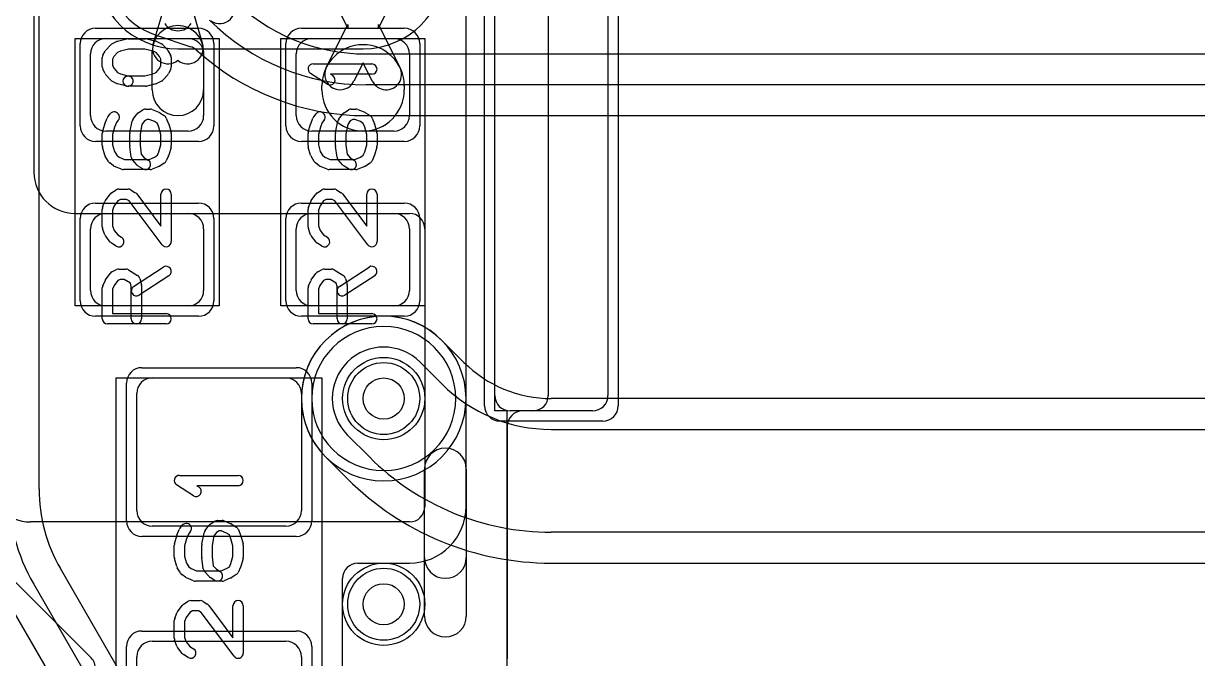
# Model space of a CAD drawing. Extents: x 0 to 20.5, y -0.5 to 20.
# Drawn here: x 7.75 to 13.46, y 7.24 to 10.32 of the extents above; entities that cross this region are included whole.
import ezdxf

# ---------------------------------------------------------------- set-up
doc = ezdxf.new("R2010")
doc.units = 0
for name, color, linetype in [('Hole', 1, 'CONTINUOUS'), ('L1', 3, 'CONTINUOUS'), ('L2', 3, 'CONTINUOUS'), ('L3', 3, 'CONTINUOUS'), ('L4', 3, 'CONTINUOUS'), ('MetalMask-A', 176, 'CONTINUOUS'), ('PartsArea-A', 111, 'CONTINUOUS'), ('PartsSilk-A', 221, 'CONTINUOUS'), ('Resist-A', 2, 'CONTINUOUS'), ('Resist-B', 2, 'CONTINUOUS'), ('Silk-A', 140, 'CONTINUOUS')]:
    doc.layers.add(name, color=color, linetype=linetype)

msp = doc.modelspace()

# ---------------------------------------------------------------- linework, layer by layer
at = {"layer": 'Hole'}
for centre in [(9.5, 8.5), (9.5, 7.5)]:
    msp.add_circle(centre, 0.1, dxfattribs=at)
at = {"layer": 'L1'}
for p, q in [((9.90004, 7.97497), (9.90004, 13.55004)), ((7.8, 11.26712), (7.8, 9.6)), ((10.04, 8.515), (10.04, 11.275)), ((10.3, 11.27499), (10.3, 8.51501)), ((10.59, 11.275), (10.59, 8.515)), ((9.325, 10.30234), (9.22104, 10.51071)), ((9.57896, 10.51071), (9.475, 10.30234)), ((8.38022, 10.22322), (8.42813, 10.38393)), ((8.57187, 10.38393), (8.61978, 10.22322)), ((9.22104, 10.10929), (9.325, 10.31767)), ((9.325, 10.31767), (9.325, 10.30234)), ((9.475, 10.31767), (9.57896, 10.10929)), ((9.475, 10.30234), (9.475, 10.31767)), ((8.15, 10.25), (8.55, 10.25)), ((9.15, 10.25), (9.55, 10.25)), ((8.075, 9.875), (8.075, 10.175)), ((8.375, 10), (8.375, 10.1875)), ((8.625, 10.1875), (8.625, 10)), ((8.625, 10.175), (8.625, 9.875)), ((9.075, 9.875), (9.075, 10.175)), ((9.625, 10.175), (9.625, 9.875)), ((9.4, 10.13201), (9.35526, 10.04233)), ((9.44474, 10.04233), (9.4, 10.13201)), ((9.2, 10), (9.2, 10.02)), ((9.6, 10.02), (9.6, 10)), ((8.55, 9.8), (8.15, 9.8)), ((9.55, 9.8), (9.15, 9.8)), ((8, 9.4), (9.62503, 9.4)), ((8.15, 9.4), (8.55, 9.4)), ((9.15, 9.4), (9.55, 9.4)), ((8.075, 9.025), (8.075, 9.325)), ((8.625, 9.325), (8.625, 9.025)), ((9.075, 9.025), (9.075, 9.325)), ((9.625, 9.325), (9.625, 9.025)), ((9.7, 9.32503), (9.7, 7.97497)), ((8.55, 8.95), (8.15, 8.95)), ((9.55, 8.95), (9.15, 8.95)), ((6.61713, 8.69997), (8.078, 7.2391)), ((8.375, 8.6), (9.025, 8.6)), ((8.3, 7.955), (8.3, 8.525)), ((9.1, 8.525), (9.1, 7.955)), ((10.515, 8.44), (10.115, 8.44)), ((10.22503, 8.44004), (10.175, 8.44004)), ((10.09996, 8.365), (10.09996, 7.235)), ((9.62503, 7.9), (7.78284, 7.9)), ((9.025, 7.88), (8.375, 7.88)), ((9.37501, 7.69996), (9.62503, 7.69996)), ((9.30004, 6.675), (9.30004, 7.62499)), ((8.375, 7.32), (9.025, 7.32)), ((8.3, 6.675), (8.3, 7.245)), ((9.1, 7.245), (9.1, 6.675))]:
    msp.add_line(p, q, dxfattribs=at)
for centre in [(9.5, 8.5), (9.5, 7.5)]:
    msp.add_circle(centre, 0.2, dxfattribs=at)
for centre, radius, start, end in [((8.5, 10.1875), 0.125, 0, 180), ((8.5, 10.3625), 0.075, -148.24485, -31.75515), ((8.15, 10.175), 0.075, 90, 180), ((8.45209, 10.20179), 0.075, 163.39662, -50.29616), ((8.54791, 10.20179), 0.075, -129.70384, 16.60009), ((8.55, 10.175), 0.075, 0, 90), ((9.15, 10.175), 0.075, 90, 180), ((9.4, 10.02), 0.2, 0, 180), ((9.55, 10.175), 0.075, 0, 90), ((9.28815, 10.07581), 0.075, 153.4862, -26.51494), ((9.51185, 10.07581), 0.075, -153.4862, 26.51494), ((8.5, 10), 0.125, 180, 0), ((9.4, 10), 0.2, 180, 0), ((8.15, 9.875), 0.075, 180, -90), ((8.55, 9.875), 0.075, -90, 0), ((9.15, 9.875), 0.075, 180, -90), ((9.55, 9.875), 0.075, -90, 0), ((8, 9.6), 0.2, 180, -90), ((8.15, 9.325), 0.075, 90, 180), ((8.55, 9.325), 0.075, 0, 90), ((9.15, 9.325), 0.075, 90, 180), ((9.55, 9.325), 0.075, 0, 90), ((9.62503, 9.32503), 0.07497, 0, 90), ((8.15, 9.025), 0.075, 180, -90), ((8.55, 9.025), 0.075, -90, 0), ((9.15, 9.025), 0.075, 180, -90), ((9.55, 9.025), 0.075, -90, 0), ((8.375, 8.525), 0.075, 90, 180), ((9.025, 8.525), 0.075, 0, 90), ((10.115, 8.515), 0.075, 180, -90), ((10.22503, 8.51501), 0.07497, -90, 0), ((10.515, 8.515), 0.075, -90, 0), ((10.175, 8.365), 0.07504, 90, 180), ((7.78284, 8.1), 0.2, -135, -90), ((8.375, 7.955), 0.075, 180, -90), ((9.025, 7.955), 0.075, -90, 0), ((9.62503, 7.97497), 0.07497, -90, 0), ((9.62503, 7.97497), 0.27501, -90, 0), ((9.37501, 7.62499), 0.07497, 90, 180), ((8.375, 7.245), 0.075, 90, 180), ((9.025, 7.245), 0.075, 0, 90), ((8.02499, 7.18609), 0.07497, 0, 45)]:
    msp.add_arc(centre, radius, start, end, dxfattribs=at)
at = {"layer": 'L2'}
msp.add_line((8.5, 10.19996), (9.4, 10.19996), dxfattribs=at)
msp.add_circle((9.5, 7.5), 0.2, dxfattribs=at)
for centre, start, end in [((8.5, 10.6), 90, -90), ((9.4, 10.6), -90, 90), ((9.5, 8.5), 90, -90), ((9.5, 8.5), -90, 90)]:
    msp.add_arc(centre, 0.40004, start, end, dxfattribs=at)
at = {"layer": 'L3'}
for p, q in [((8.5, 10.19996), (9.4, 10.19996)), ((9.88998, 8.67576), (9.78287, 8.78287)), ((9.67678, 8.67678), (9.78388, 8.56967)), ((18.4, 8.50004), (10.31421, 8.50004)), ((10.31421, 8.35), (18.4, 8.35)), ((9.43033, 8.21611), (9.32322, 8.32322)), ((9.21713, 8.21713), (9.32424, 8.11002)), ((18.4, 7.85), (10.31421, 7.85)), ((10.31421, 7.69996), (18.4, 7.69996))]:
    msp.add_line(p, q, dxfattribs=at)
for centre in [(9.5, 8.5), (9.5, 7.5)]:
    msp.add_circle(centre, 0.2, dxfattribs=at)
for centre, radius, start, end in [((8.5, 10.6), 0.40004, 90, -90), ((9.4, 10.6), 0.40004, -90, 90), ((9.5, 8.5), 0.40004, 45, -135), ((9.5, 8.5), 0.25, 45, -135), ((10.31421, 9.1), 0.59996, -134.99932, -90), ((10.31421, 9.1), 0.75, -135, -90), ((10.31421, 9.1), 1.25, -134.99968, -90), ((10.31421, 9.1), 1.40004, -134.99971, -90)]:
    msp.add_arc(centre, radius, start, end, dxfattribs=at)
at = {"layer": 'L4'}
for p, q in [((7.82504, 8.06077), (7.82504, 10.45)), ((8.39, 10.26769), (8.5626, 10.21)), ((9.4142, 10.175), (18.2, 10.175)), ((18.2, 10.025), (9.4142, 10.025)), ((9.41421, 9.87496), (18.2, 9.87496)), ((8.38592, 6.88165), (7.92886, 7.67331)), ((7.79893, 7.59827), (8.25598, 6.80663)), ((8.12607, 6.73163), (7.66902, 7.52327))]:
    msp.add_line(p, q, dxfattribs=at)
for centre in [(9.5, 8.5), (9.5, 7.5)]:
    msp.add_circle(centre, 0.2, dxfattribs=at)
for centre, radius, start, end in [((8.5, 10.6), 0.35004, 18.37076, -108.34488), ((9.4142, 11.1), 0.925, -134.99878, -90), ((8.70254, 10.39745), 0.075, -124.41685, 34.40623), ((9.4142, 11.1), 1.075, -134.99849, -90), ((8.36623, 10.19659), 0.07497, 71.5143, 71.65205), ((8.53883, 10.1389), 0.07497, 47.67593, 71.5143), ((9.41422, 11.1), 1.22504, -132.32815, -90.00047), ((9.5, 8.5), 0.35004, 90, -90), ((9.5, 8.5), 0.35004, -90, 90), ((8.6, 8.06077), 0.925, 180, -149.99989), ((8.6, 8.06077), 0.77496, 180, -150.00146)]:
    msp.add_arc(centre, radius, start, end, dxfattribs=at)
at = {"layer": 'MetalMask-A'}
for p, q in [((10.04, 8.515), (10.04, 11.275)), ((10.59, 11.275), (10.59, 8.515)), ((8.15, 10.25), (8.55, 10.25)), ((9.15, 10.25), (9.55, 10.25)), ((8.075, 9.875), (8.075, 10.175)), ((8.625, 10.175), (8.625, 9.875)), ((9.075, 9.875), (9.075, 10.175)), ((9.625, 10.175), (9.625, 9.875)), ((8.55, 9.8), (8.15, 9.8)), ((9.55, 9.8), (9.15, 9.8)), ((8.15, 9.4), (8.55, 9.4)), ((9.15, 9.4), (9.55, 9.4)), ((8.075, 9.025), (8.075, 9.325)), ((8.625, 9.325), (8.625, 9.025)), ((9.075, 9.025), (9.075, 9.325)), ((9.625, 9.325), (9.625, 9.025)), ((8.55, 8.95), (8.15, 8.95)), ((9.55, 8.95), (9.15, 8.95)), ((8.375, 8.6), (9.025, 8.6)), ((8.3, 7.955), (8.3, 8.525)), ((9.1, 8.525), (9.1, 7.955)), ((10.515, 8.44), (10.115, 8.44)), ((9.025, 7.88), (8.375, 7.88)), ((8.375, 7.32), (9.025, 7.32)), ((8.3, 6.675), (8.3, 7.245)), ((9.1, 7.245), (9.1, 6.675))]:
    msp.add_line(p, q, dxfattribs=at)
for centre, start, end in [((8.15, 10.175), 90, 180), ((8.55, 10.175), 0, 90), ((9.15, 10.175), 90, 180), ((9.55, 10.175), 0, 90), ((8.15, 9.875), 180, -90), ((8.55, 9.875), -90, 0), ((9.15, 9.875), 180, -90), ((9.55, 9.875), -90, 0), ((8.15, 9.325), 90, 180), ((8.55, 9.325), 0, 90), ((9.15, 9.325), 90, 180), ((9.55, 9.325), 0, 90), ((8.15, 9.025), 180, -90), ((8.55, 9.025), -90, 0), ((9.15, 9.025), 180, -90), ((9.55, 9.025), -90, 0), ((8.375, 8.525), 90, 180), ((9.025, 8.525), 0, 90), ((10.115, 8.515), 180, -90), ((10.515, 8.515), -90, 0), ((8.375, 7.955), 180, -90), ((9.025, 7.955), -90, 0), ((8.375, 7.245), 90, 180), ((9.025, 7.245), 0, 90)]:
    msp.add_arc(centre, 0.075, start, end, dxfattribs=at)
at = {"layer": 'PartsArea-A'}
for p, q in [((10.04, 8.44), (10.04, 11.35)), ((8, 8.95), (8, 10.25)), ((8, 10.25), (8.7, 10.25)), ((8.7, 10.25), (8.7, 8.95)), ((9, 8.95), (9, 10.25)), ((9, 10.25), (9.7, 10.25)), ((9.7, 10.25), (9.7, 8.95)), ((8.7, 8.95), (8, 8.95)), ((9.7, 8.95), (9, 8.95)), ((8.2, 6.6), (8.2, 8.6)), ((8.2, 8.6), (9.2, 8.6)), ((9.2, 8.6), (9.2, 6.6)), ((10.1, 8.44), (10.04, 8.44)), ((10.1, 7.16), (10.1, 8.44))]:
    msp.add_line(p, q, dxfattribs=at)
at = {"layer": 'PartsSilk-A'}
for p, q in [((8.14983, 10.193), (8.17205, 10.218)), ((8.17956, 10.22375), (8.20178, 10.23486)), ((8.2069, 10.23675), (8.25135, 10.24786)), ((8.25741, 10.24861), (8.34259, 10.24861)), ((8.34865, 10.24786), (8.3931, 10.23675)), ((8.39822, 10.23486), (8.42044, 10.22375)), ((8.42795, 10.218), (8.45017, 10.193)), ((8.13241, 10.1125), (8.13241, 10.15694)), ((8.1357, 10.16934), (8.14681, 10.18879)), ((8.18894, 10.16173), (8.18241, 10.1503)), ((8.20623, 10.18118), (8.18894, 10.16173)), ((8.22169, 10.18891), (8.20623, 10.18118)), ((8.26049, 10.19861), (8.22169, 10.18891)), ((8.33951, 10.19861), (8.26049, 10.19861)), ((8.37831, 10.18891), (8.33951, 10.19861)), ((8.39377, 10.18118), (8.37831, 10.18891)), ((8.41106, 10.16173), (8.39377, 10.18118)), ((8.41759, 10.1503), (8.41106, 10.16173)), ((8.45319, 10.18879), (8.4643, 10.16934)), ((8.46759, 10.15694), (8.46759, 10.1125)), ((8.14616, 10.0791), (8.13505, 10.10132)), ((8.18241, 10.1503), (8.18241, 10.1184)), ((8.18241, 10.1184), (8.1894, 10.10442)), ((8.1894, 10.10442), (8.20623, 10.08549)), ((8.39377, 10.08549), (8.4106, 10.10442)), ((8.4106, 10.10442), (8.41759, 10.1184)), ((8.41759, 10.1184), (8.41759, 10.1503)), ((8.46495, 10.10132), (8.45384, 10.0791)), ((9.15741, 10.12639), (9.44259, 10.12639)), ((8.17205, 10.04867), (8.14983, 10.07367)), ((8.20178, 10.03181), (8.17956, 10.04292)), ((8.20623, 10.08549), (8.22169, 10.07776)), ((8.22169, 10.07776), (8.26347, 10.06731)), ((8.25741, 10.06806), (8.33951, 10.06806)), ((8.33951, 10.06806), (8.37831, 10.07776)), ((8.37831, 10.07776), (8.39377, 10.08549)), ((8.42044, 10.04292), (8.39822, 10.03181)), ((8.45017, 10.07367), (8.42795, 10.04867)), ((9.2253, 10.02763), (9.14382, 10.08041)), ((9.44259, 10.07639), (9.24199, 10.07639)), ((9.24199, 10.07639), (9.25248, 10.06959)), ((8.25135, 10.01881), (8.2069, 10.02992)), ((8.34259, 10.01806), (8.25741, 10.01806)), ((8.3931, 10.02992), (8.34865, 10.01881)), ((8.16011, 9.86979), (8.17122, 9.88368)), ((8.28176, 9.85794), (8.30028, 9.88294)), ((8.30713, 9.88926), (8.32935, 9.90314)), ((8.34259, 9.90694), (8.36481, 9.90694)), ((8.37442, 9.90502), (8.40776, 9.89114)), ((8.4114, 9.88926), (8.43362, 9.87537)), ((9.16011, 9.86979), (9.17122, 9.88368)), ((9.28176, 9.85794), (9.30028, 9.88294)), ((9.30713, 9.88926), (9.32935, 9.90314)), ((9.34259, 9.90694), (9.36481, 9.90694)), ((9.37442, 9.90502), (9.40776, 9.89114)), ((9.4114, 9.88926), (9.43362, 9.87537)), ((8.13337, 9.79437), (8.14448, 9.83326)), ((8.14531, 9.83567), (8.15642, 9.86345)), ((8.19221, 9.81829), (8.18241, 9.784)), ((8.20147, 9.84145), (8.19221, 9.81829)), ((8.21026, 9.85244), (8.20147, 9.84145)), ((8.26623, 9.7924), (8.27734, 9.84796)), ((8.32527, 9.83267), (8.31574, 9.78502)), ((8.33764, 9.84937), (8.32527, 9.83267)), ((8.34976, 9.85694), (8.33764, 9.84937)), ((8.35981, 9.85694), (8.34976, 9.85694)), ((8.38664, 9.84577), (8.35981, 9.85694)), ((8.40019, 9.8373), (8.38664, 9.84577)), ((8.40779, 9.81829), (8.40019, 9.8373)), ((8.41759, 9.784), (8.40779, 9.81829)), ((8.44358, 9.86345), (8.45469, 9.83567)), ((8.45552, 9.83326), (8.46663, 9.79437)), ((9.13337, 9.79437), (9.14448, 9.83326)), ((9.14531, 9.83567), (9.15642, 9.86345)), ((9.19221, 9.81829), (9.18241, 9.784)), ((9.20147, 9.84145), (9.19221, 9.81829)), ((9.21026, 9.85244), (9.20147, 9.84145)), ((9.26623, 9.7924), (9.27734, 9.84796)), ((9.32527, 9.83267), (9.31574, 9.78502)), ((9.33764, 9.84937), (9.32527, 9.83267)), ((9.34976, 9.85694), (9.33764, 9.84937)), ((9.35981, 9.85694), (9.34976, 9.85694)), ((9.38664, 9.84577), (9.35981, 9.85694)), ((9.40019, 9.8373), (9.38664, 9.84577)), ((9.40779, 9.81829), (9.40019, 9.8373)), ((9.41759, 9.784), (9.40779, 9.81829)), ((9.44358, 9.86345), (9.45469, 9.83567)), ((9.45552, 9.83326), (9.46663, 9.79437)), ((8.13241, 9.72917), (8.13241, 9.7875)), ((8.18241, 9.784), (8.18241, 9.73267)), ((8.26574, 9.72917), (8.26574, 9.7875)), ((8.31574, 9.78502), (8.31574, 9.73092)), ((8.41759, 9.73267), (8.41759, 9.784)), ((8.46759, 9.7875), (8.46759, 9.72917)), ((9.13241, 9.72917), (9.13241, 9.7875)), ((9.18241, 9.784), (9.18241, 9.73267)), ((9.26574, 9.72917), (9.26574, 9.7875)), ((9.31574, 9.78502), (9.31574, 9.73092)), ((9.41759, 9.73267), (9.41759, 9.784)), ((9.46759, 9.7875), (9.46759, 9.72917)), ((8.14448, 9.68341), (8.13337, 9.7223)), ((8.18241, 9.73267), (8.19167, 9.70025)), ((8.19167, 9.70025), (8.20231, 9.6823)), ((8.27339, 9.67291), (8.26598, 9.72569)), ((8.31574, 9.73092), (8.32186, 9.68735)), ((8.40792, 9.69883), (8.41759, 9.73267)), ((8.46663, 9.7223), (8.45552, 9.68341)), ((9.14448, 9.68341), (9.13337, 9.7223)), ((9.18241, 9.73267), (9.19167, 9.70025)), ((9.19167, 9.70025), (9.20231, 9.6823)), ((9.27339, 9.67291), (9.26598, 9.72569)), ((9.31574, 9.73092), (9.32186, 9.68735)), ((9.40792, 9.69883), (9.41759, 9.73267)), ((9.46663, 9.7223), (9.45552, 9.68341)), ((8.16182, 9.65254), (8.14701, 9.67754)), ((8.18685, 9.63139), (8.16833, 9.64528)), ((8.20231, 9.6823), (8.21435, 9.67327)), ((8.21435, 9.67327), (8.24019, 9.6625)), ((8.24019, 9.6625), (8.35981, 9.6625)), ((8.30168, 9.63478), (8.27946, 9.65978)), ((8.32186, 9.68735), (8.33667, 9.67068)), ((8.33667, 9.67068), (8.35584, 9.6587)), ((8.35981, 9.6625), (8.38664, 9.67368)), ((8.38664, 9.67368), (8.40063, 9.68242)), ((8.40063, 9.68242), (8.40792, 9.69883)), ((8.43362, 9.64408), (8.4114, 9.63019)), ((8.45433, 9.68013), (8.44322, 9.65513)), ((9.16182, 9.65254), (9.14701, 9.67754)), ((9.18685, 9.63139), (9.16833, 9.64528)), ((9.20231, 9.6823), (9.21435, 9.67327)), ((9.21435, 9.67327), (9.24019, 9.6625)), ((9.24019, 9.6625), (9.35981, 9.6625)), ((9.30168, 9.63478), (9.27946, 9.65978)), ((9.32186, 9.68735), (9.33667, 9.67068)), ((9.33667, 9.67068), (9.35584, 9.6587)), ((9.35981, 9.6625), (9.38664, 9.67368)), ((9.38664, 9.67368), (9.40063, 9.68242)), ((9.40063, 9.68242), (9.40792, 9.69883)), ((9.43362, 9.64408), (9.4114, 9.63019)), ((9.45433, 9.68013), (9.44322, 9.65513)), ((8.22558, 9.61442), (8.19224, 9.62831)), ((8.36481, 9.6125), (8.23519, 9.6125)), ((8.32934, 9.6163), (8.30712, 9.63019)), ((8.40776, 9.62831), (8.37442, 9.61442)), ((9.22558, 9.61442), (9.19224, 9.62831)), ((9.36481, 9.6125), (9.23519, 9.6125)), ((9.32934, 9.6163), (9.30712, 9.63019)), ((9.40776, 9.62831), (9.37442, 9.61442)), ((8.1483, 9.46331), (8.17052, 9.49387)), ((8.17749, 9.50037), (8.19971, 9.51426)), ((8.21296, 9.51806), (8.25741, 9.51806)), ((8.27066, 9.51426), (8.29288, 9.50037)), ((8.29961, 9.4942), (8.41759, 9.33733)), ((8.41759, 9.33733), (8.41759, 9.49306)), ((8.46759, 9.49306), (8.46759, 9.2625)), ((9.1483, 9.46331), (9.17052, 9.49387)), ((9.17749, 9.50037), (9.19971, 9.51426)), ((9.21296, 9.51806), (9.25741, 9.51806)), ((9.27066, 9.51426), (9.29288, 9.50037)), ((9.29961, 9.4942), (9.41759, 9.33733)), ((9.41759, 9.33733), (9.41759, 9.49306)), ((9.46759, 9.49306), (9.46759, 9.2625)), ((8.13241, 9.33472), (8.13241, 9.42083)), ((8.1342, 9.43011), (8.14531, 9.45789)), ((8.19057, 9.43643), (8.18241, 9.41602)), ((8.18241, 9.41602), (8.18241, 9.33912)), ((8.20811, 9.46054), (8.19057, 9.43643)), ((8.22013, 9.46806), (8.20811, 9.46054)), ((8.25024, 9.46806), (8.22013, 9.46806)), ((8.26244, 9.46043), (8.25024, 9.46806)), ((8.42261, 9.24747), (8.26244, 9.46043)), ((9.13241, 9.33472), (9.13241, 9.42083)), ((9.1342, 9.43011), (9.14531, 9.45789)), ((9.19057, 9.43643), (9.18241, 9.41602)), ((9.18241, 9.41602), (9.18241, 9.33912)), ((9.20811, 9.46054), (9.19057, 9.43643)), ((9.22013, 9.46806), (9.20811, 9.46054)), ((9.25024, 9.46806), (9.22013, 9.46806)), ((9.26244, 9.46043), (9.25024, 9.46806)), ((9.42261, 9.24747), (9.26244, 9.46043)), ((8.14503, 9.29563), (8.13392, 9.32618)), ((8.18241, 9.33912), (8.19061, 9.31658)), ((8.19061, 9.31658), (8.2076, 9.29533)), ((9.14503, 9.29563), (9.13392, 9.32618)), ((9.18241, 9.33912), (9.19061, 9.31658)), ((9.19061, 9.31658), (9.2076, 9.29533)), ((8.17122, 9.26077), (8.149, 9.28855)), ((8.19971, 9.2413), (8.17749, 9.25519)), ((8.2076, 9.29533), (8.22621, 9.2837)), ((9.17122, 9.26077), (9.149, 9.28855)), ((9.19971, 9.2413), (9.17749, 9.25519)), ((9.2076, 9.29533), (9.22621, 9.2837)), ((8.21296, 9.12917), (8.2463, 9.12917)), ((8.28447, 9.04453), (8.42891, 9.13898)), ((9.21296, 9.12917), (9.2463, 9.12917)), ((9.28447, 9.04453), (9.42891, 9.13898)), ((8.13456, 9.04765), (8.14567, 9.07265)), ((8.1483, 9.0772), (8.17052, 9.10776)), ((8.17956, 9.11542), (8.20178, 9.12653)), ((8.20737, 9.07343), (8.19029, 9.04993)), ((8.21886, 9.07917), (8.20737, 9.07343)), ((8.23913, 9.07917), (8.21886, 9.07917)), ((8.26913, 9.06042), (8.23913, 9.07917)), ((8.25955, 9.12537), (8.30399, 9.09759)), ((8.45627, 9.09714), (8.31183, 9.00269)), ((8.3149, 9.08283), (8.32231, 9.05505)), ((9.13456, 9.04765), (9.14567, 9.07265)), ((9.1483, 9.0772), (9.17052, 9.10776)), ((9.17956, 9.11542), (9.20178, 9.12653)), ((9.20737, 9.07343), (9.19029, 9.04993)), ((9.21886, 9.07917), (9.20737, 9.07343)), ((9.23913, 9.07917), (9.21886, 9.07917)), ((9.26913, 9.06042), (9.23913, 9.07917)), ((9.25955, 9.12537), (9.30399, 9.09759)), ((9.45627, 9.09714), (9.31183, 9.00269)), ((9.3149, 9.08283), (9.32231, 9.05505)), ((8.13241, 8.8875), (8.13241, 9.0375)), ((8.19029, 9.04993), (8.18241, 9.0322)), ((8.18241, 9.0322), (8.18241, 8.9125)), ((8.27315, 9.04533), (8.26913, 9.06042)), ((8.27315, 8.8875), (8.27315, 9.04533)), ((8.32315, 9.04861), (8.32315, 8.8875)), ((9.13241, 8.8875), (9.13241, 9.0375)), ((9.19029, 9.04993), (9.18241, 9.0322)), ((9.18241, 9.0322), (9.18241, 8.9125)), ((9.27315, 9.04533), (9.26913, 9.06042)), ((9.27315, 8.8875), (9.27315, 9.04533)), ((9.32315, 9.04861), (9.32315, 8.8875)), ((8.18241, 8.9125), (8.44259, 8.9125)), ((9.18241, 8.9125), (9.44259, 8.9125)), ((8.44259, 8.8625), (8.15741, 8.8625)), ((9.44259, 8.8625), (9.15741, 8.8625)), ((8.50741, 8.12639), (8.79259, 8.12639)), ((9.6984, 7.44266), (9.6984, 8.15734)), ((9.9016, 8.15734), (9.9016, 7.44266)), ((8.5753, 8.02763), (8.49382, 8.08041)), ((8.79259, 8.07639), (8.59199, 8.07639)), ((8.59199, 8.07639), (8.60248, 8.06959)), ((8.51011, 7.86979), (8.52122, 7.88368)), ((8.63176, 7.85794), (8.65028, 7.88294)), ((8.65713, 7.88926), (8.67935, 7.90314)), ((8.69259, 7.90694), (8.71481, 7.90694)), ((8.72442, 7.90502), (8.75776, 7.89114)), ((8.7614, 7.88926), (8.78362, 7.87537)), ((8.48337, 7.79437), (8.49448, 7.83326)), ((8.49531, 7.83567), (8.50642, 7.86345)), ((8.54221, 7.81829), (8.53241, 7.784)), ((8.55147, 7.84145), (8.54221, 7.81829)), ((8.56026, 7.85244), (8.55147, 7.84145)), ((8.61623, 7.7924), (8.62734, 7.84796)), ((8.67527, 7.83267), (8.66574, 7.78502)), ((8.68764, 7.84937), (8.67527, 7.83267)), ((8.69976, 7.85694), (8.68764, 7.84937)), ((8.70981, 7.85694), (8.69976, 7.85694)), ((8.73664, 7.84577), (8.70981, 7.85694)), ((8.75019, 7.8373), (8.73664, 7.84577)), ((8.75779, 7.81829), (8.75019, 7.8373)), ((8.76759, 7.784), (8.75779, 7.81829)), ((8.79358, 7.86345), (8.80469, 7.83567)), ((8.80552, 7.83326), (8.81663, 7.79437)), ((8.48241, 7.72917), (8.48241, 7.7875)), ((8.53241, 7.784), (8.53241, 7.73267)), ((8.61574, 7.72917), (8.61574, 7.7875)), ((8.66574, 7.78502), (8.66574, 7.73092)), ((8.76759, 7.73267), (8.76759, 7.784)), ((8.81759, 7.7875), (8.81759, 7.72917)), ((8.49448, 7.68341), (8.48337, 7.7223)), ((8.53241, 7.73267), (8.54167, 7.70025)), ((8.62339, 7.67291), (8.61598, 7.72569)), ((8.66574, 7.73092), (8.67186, 7.68735)), ((8.75792, 7.69883), (8.76759, 7.73267)), ((8.81663, 7.7223), (8.80552, 7.68341)), ((8.51182, 7.65254), (8.49701, 7.67754)), ((8.54167, 7.70025), (8.55231, 7.6823)), ((8.55231, 7.6823), (8.56435, 7.67327)), ((8.56435, 7.67327), (8.59019, 7.6625)), ((8.59019, 7.6625), (8.70981, 7.6625)), ((8.65168, 7.63478), (8.62946, 7.65978)), ((8.67186, 7.68735), (8.68667, 7.67068)), ((8.68667, 7.67068), (8.70584, 7.6587)), ((8.70981, 7.6625), (8.73664, 7.67368)), ((8.73664, 7.67368), (8.75063, 7.68242)), ((8.75063, 7.68242), (8.75792, 7.69883)), ((8.80433, 7.68013), (8.79322, 7.65513)), ((8.53685, 7.63139), (8.51833, 7.64528)), ((8.57558, 7.61442), (8.54224, 7.62831)), ((8.71481, 7.6125), (8.58519, 7.6125)), ((8.67934, 7.6163), (8.65712, 7.63019)), ((8.75776, 7.62831), (8.72442, 7.61442)), ((8.78362, 7.64408), (8.7614, 7.63019)), ((8.4983, 7.46331), (8.52052, 7.49387)), ((8.52749, 7.50037), (8.54971, 7.51426)), ((8.56296, 7.51806), (8.60741, 7.51806)), ((8.62066, 7.51426), (8.64288, 7.50037)), ((8.64961, 7.4942), (8.76759, 7.33733)), ((8.76759, 7.33733), (8.76759, 7.49306)), ((8.81759, 7.49306), (8.81759, 7.2625)), ((8.48241, 7.33472), (8.48241, 7.42083)), ((8.4842, 7.43011), (8.49531, 7.45789)), ((8.54057, 7.43643), (8.53241, 7.41602)), ((8.55811, 7.46054), (8.54057, 7.43643)), ((8.57013, 7.46806), (8.55811, 7.46054)), ((8.60024, 7.46806), (8.57013, 7.46806)), ((8.61244, 7.46043), (8.60024, 7.46806)), ((8.77261, 7.24747), (8.61244, 7.46043)), ((8.53241, 7.41602), (8.53241, 7.33912)), ((8.49503, 7.29563), (8.48392, 7.32618)), ((8.53241, 7.33912), (8.54061, 7.31658)), ((8.54061, 7.31658), (8.5576, 7.29533)), ((8.52122, 7.26077), (8.499, 7.28855)), ((8.54971, 7.2413), (8.52749, 7.25519)), ((8.5576, 7.29533), (8.57621, 7.2837))]:
    msp.add_line(p, q, dxfattribs=at)
for centre, radius, start, end in [((8.19074, 10.20139), 0.025, 116.56505, 138.37217), ((8.21296, 10.2125), 0.025, 104.03068, 116.56505), ((8.25741, 10.22361), 0.025, 90, 104.03068), ((8.34259, 10.22361), 0.025, 75.96932, 90), ((8.38704, 10.2125), 0.025, 63.43495, 75.96932), ((8.40926, 10.20139), 0.025, 41.62783, 63.43495), ((8.15741, 10.15694), 0.025, 150.26649, 180), ((8.16852, 10.17639), 0.025, 138.37217, 150.26649), ((8.43148, 10.17639), 0.025, 29.73351, 41.62783), ((8.44259, 10.15694), 0.025, 0, 29.73351), ((8.15741, 10.1125), 0.025, 180, -153.43495), ((8.44259, 10.1125), 0.025, -26.56505, 0), ((9.15741, 10.10139), 0.025, 90, -122.93381), ((9.44259, 10.10139), 0.025, -90, 90), ((8.16852, 10.09028), 0.025, -153.43495, -138.37217), ((8.19074, 10.06528), 0.025, -138.37217, -116.56505), ((8.25741, 10.04306), 0.025, 90, -90), ((8.25741, 10.04306), 0.025, -104.03068, 75.96679), ((8.40926, 10.06528), 0.025, -63.43495, -41.62783), ((8.43148, 10.09028), 0.025, -41.62783, -26.56505), ((9.23889, 10.04861), 0.025, -122.93354, 57.06619), ((8.21296, 10.05417), 0.025, -116.56505, -104.03068), ((8.34259, 10.04306), 0.025, -90, -75.96932), ((8.38704, 10.05417), 0.025, -75.96932, -63.43495), ((8.19074, 9.86806), 0.025, -38.66697, 141.34522), ((8.32037, 9.86806), 0.025, 121.98594, 143.47387), ((8.34259, 9.88194), 0.025, 90, 121.98594), ((8.36481, 9.88194), 0.025, 67.39424, 90), ((8.39815, 9.86806), 0.025, 57.99462, 67.39424), ((8.42037, 9.85417), 0.025, 21.7929, 57.99462), ((9.19074, 9.86806), 0.025, -38.66697, 141.34522), ((9.32037, 9.86806), 0.025, 121.98594, 143.47387), ((9.34259, 9.88194), 0.025, 90, 121.98594), ((9.36481, 9.88194), 0.025, 67.39424, 90), ((9.39815, 9.86806), 0.025, 57.99462, 67.39424), ((9.42037, 9.85417), 0.025, 21.7929, 57.99462), ((8.16852, 9.82639), 0.025, 158.2071, 164.05146), ((8.17963, 9.85417), 0.025, 141.33303, 158.2071), ((8.30185, 9.84306), 0.025, 143.47387, 168.69456), ((8.43148, 9.82639), 0.025, 15.94854, 21.7929), ((9.16852, 9.82639), 0.025, 158.2071, 164.05146), ((9.17963, 9.85417), 0.025, 141.33303, 158.2071), ((9.30185, 9.84306), 0.025, 143.47387, 168.69456), ((9.43148, 9.82639), 0.025, 15.94854, 21.7929), ((8.15741, 9.7875), 0.025, 164.05146, 180), ((8.29074, 9.7875), 0.025, 168.69456, 180), ((8.44259, 9.7875), 0.025, 0, 15.94854), ((9.15741, 9.7875), 0.025, 164.05146, 180), ((9.29074, 9.7875), 0.025, 168.69456, 180), ((9.44259, 9.7875), 0.025, 0, 15.94854), ((8.15741, 9.72917), 0.025, 180, -164.05146), ((8.29074, 9.72917), 0.025, 180, -171.99953), ((8.44259, 9.72917), 0.025, -15.94854, 0), ((9.15741, 9.72917), 0.025, 180, -164.05146), ((9.29074, 9.72917), 0.025, 180, -171.99953), ((9.44259, 9.72917), 0.025, -15.94854, 0), ((8.16852, 9.69028), 0.025, -164.05146, -149.36248), ((8.18333, 9.66528), 0.025, -149.36248, -126.8699), ((8.29815, 9.67639), 0.025, -171.99953, -138.37217), ((8.34259, 9.6375), 0.025, -122.00538, 57.98998), ((8.42037, 9.66528), 0.025, -57.99462, -23.95086), ((8.43148, 9.69028), 0.025, -23.95086, -15.94854), ((9.16852, 9.69028), 0.025, -164.05146, -149.36248), ((9.18333, 9.66528), 0.025, -149.36248, -126.8699), ((9.29815, 9.67639), 0.025, -171.99953, -138.37217), ((9.34259, 9.6375), 0.025, -122.00538, 57.98998), ((9.42037, 9.66528), 0.025, -57.99462, -23.95086), ((9.43148, 9.69028), 0.025, -23.95086, -15.94854), ((8.20185, 9.65139), 0.025, -126.8699, -112.60576), ((8.23519, 9.6375), 0.025, -112.60576, -90), ((8.32037, 9.65139), 0.025, -138.37217, -122.00538), ((8.36481, 9.6375), 0.025, -90, -67.39424), ((8.39815, 9.65139), 0.025, -67.39424, -57.99462), ((9.20185, 9.65139), 0.025, -126.8699, -112.60576), ((9.23519, 9.6375), 0.025, -112.60576, -90), ((9.32037, 9.65139), 0.025, -138.37217, -122.00538), ((9.36481, 9.6375), 0.025, -90, -67.39424), ((9.39815, 9.65139), 0.025, -67.39424, -57.99462), ((8.19074, 9.47917), 0.025, 122.00538, 143.97932), ((8.21296, 9.49306), 0.025, 90, 122.01002), ((8.25741, 9.49306), 0.025, 57.99462, 90), ((8.27963, 9.47917), 0.025, 36.9524, 57.98998), ((8.44259, 9.49306), 0.025, 0, 180), ((9.19074, 9.47917), 0.025, 122.00538, 143.97932), ((9.21296, 9.49306), 0.025, 90, 122.01002), ((9.25741, 9.49306), 0.025, 57.99462, 90), ((9.27963, 9.47917), 0.025, 36.9524, 57.98998), ((9.44259, 9.49306), 0.025, 0, 180), ((8.15741, 9.42083), 0.025, 158.2071, 180), ((8.16852, 9.44861), 0.025, 143.98274, 158.20215), ((9.15741, 9.42083), 0.025, 158.2071, 180), ((9.16852, 9.44861), 0.025, 143.98274, 158.20215), ((8.15741, 9.33472), 0.025, 180, -160.01539), ((9.15741, 9.33472), 0.025, 180, -160.01539), ((8.16852, 9.30417), 0.025, -160.02081, -141.34522), ((8.19074, 9.27639), 0.025, -141.33303, -122.01002), ((8.21296, 9.2625), 0.025, -122.00538, 57.98998), ((8.44259, 9.2625), 0.025, -143.0476, 0), ((9.16852, 9.30417), 0.025, -160.02081, -141.34522), ((9.19074, 9.27639), 0.025, -141.33303, -122.01002), ((9.21296, 9.2625), 0.025, -122.00538, 57.98998), ((9.44259, 9.2625), 0.025, -143.0476, 0), ((8.21296, 9.10417), 0.025, 90, 116.56505), ((8.2463, 9.10417), 0.025, 57.99462, 90), ((8.44259, 9.11806), 0.025, -56.81854, 123.18086), ((9.21296, 9.10417), 0.025, 90, 116.56505), ((9.2463, 9.10417), 0.025, 57.99462, 90), ((9.44259, 9.11806), 0.025, -56.81854, 123.18086), ((8.16852, 9.0625), 0.025, 143.98274, 156.03964), ((8.19074, 9.09306), 0.025, 116.56505, 143.97932), ((8.29074, 9.07639), 0.025, 14.92551, 57.98998), ((9.16852, 9.0625), 0.025, 143.98274, 156.03964), ((9.19074, 9.09306), 0.025, 116.56505, 143.97932), ((9.29074, 9.07639), 0.025, 14.92551, 57.98998), ((8.15741, 9.0375), 0.025, 156.04915, 180), ((8.29815, 9.02361), 0.025, 123.18146, -56.81914), ((8.29815, 9.04861), 0.025, 0, 14.93527), ((9.15741, 9.0375), 0.025, 156.04915, 180), ((9.29815, 9.02361), 0.025, 123.18146, -56.81914), ((9.29815, 9.04861), 0.025, 0, 14.93527), ((8.44259, 8.8875), 0.025, -90, 90), ((9.44259, 8.8875), 0.025, -90, 90), ((8.15741, 8.8875), 0.025, 180, -90), ((8.29815, 8.8875), 0.025, 180, 0), ((9.15741, 8.8875), 0.025, 180, -90), ((9.29815, 8.8875), 0.025, 180, 0), ((9.8, 8.15734), 0.1016, 0, 180), ((8.50741, 8.10139), 0.025, 90, -122.93381), ((8.79259, 8.10139), 0.025, -90, 90), ((8.58889, 8.04861), 0.025, -122.93354, 57.06619), ((8.54074, 7.86806), 0.025, -38.66697, 141.34522), ((8.67037, 7.86806), 0.025, 121.98594, 143.47387), ((8.69259, 7.88194), 0.025, 90, 121.98594), ((8.71481, 7.88194), 0.025, 67.39424, 90), ((8.74815, 7.86806), 0.025, 57.99462, 67.39424), ((8.77037, 7.85417), 0.025, 21.7929, 57.99462), ((8.51852, 7.82639), 0.025, 158.2071, 164.05146), ((8.52963, 7.85417), 0.025, 141.33303, 158.2071), ((8.65185, 7.84306), 0.025, 143.47387, 168.69456), ((8.78148, 7.82639), 0.025, 15.94854, 21.7929), ((8.50741, 7.7875), 0.025, 164.05146, 180), ((8.64074, 7.7875), 0.025, 168.69456, 180), ((8.79259, 7.7875), 0.025, 0, 15.94854), ((8.50741, 7.72917), 0.025, 180, -164.05146), ((8.64074, 7.72917), 0.025, 180, -171.99953), ((8.79259, 7.72917), 0.025, -15.94854, 0), ((8.51852, 7.69028), 0.025, -164.05146, -149.36248), ((8.53333, 7.66528), 0.025, -149.36248, -126.8699), ((8.64815, 7.67639), 0.025, -171.99953, -138.37217), ((8.69259, 7.6375), 0.025, -122.00538, 57.98998), ((8.77037, 7.66528), 0.025, -57.99462, -23.95086), ((8.78148, 7.69028), 0.025, -23.95086, -15.94854), ((8.55185, 7.65139), 0.025, -126.8699, -112.60576), ((8.58519, 7.6375), 0.025, -112.60576, -90), ((8.67037, 7.65139), 0.025, -138.37217, -122.00538), ((8.71481, 7.6375), 0.025, -90, -67.39424), ((8.74815, 7.65139), 0.025, -67.39424, -57.99462), ((8.54074, 7.47917), 0.025, 122.00538, 143.97932), ((8.56296, 7.49306), 0.025, 90, 122.01002), ((8.60741, 7.49306), 0.025, 57.99462, 90), ((8.62963, 7.47917), 0.025, 36.9524, 57.98998), ((8.79259, 7.49306), 0.025, 0, 180), ((8.50741, 7.42083), 0.025, 158.2071, 180), ((8.51852, 7.44861), 0.025, 143.98274, 158.20215), ((9.8, 7.44266), 0.1016, 180, 0), ((8.50741, 7.33472), 0.025, 180, -160.01539), ((8.51852, 7.30417), 0.025, -160.02081, -141.34522), ((8.54074, 7.27639), 0.025, -141.33303, -122.01002), ((8.56296, 7.2625), 0.025, -122.00538, 57.98998), ((8.79259, 7.2625), 0.025, -143.0476, 0)]:
    msp.add_arc(centre, radius, start, end, dxfattribs=at)
at = {"layer": 'Resist-A'}
for p, q in [((9.99, 8.465), (9.99, 11.325)), ((10.64, 11.325), (10.64, 8.465)), ((8.1, 10.3), (8.6, 10.3)), ((9.1, 10.3), (9.6, 10.3)), ((8.025, 9.825), (8.025, 10.225)), ((8.675, 10.225), (8.675, 9.825)), ((9.025, 9.825), (9.025, 10.225)), ((9.675, 10.225), (9.675, 9.825)), ((8.6, 9.75), (8.1, 9.75)), ((9.6, 9.75), (9.1, 9.75)), ((8.1, 9.45), (8.6, 9.45)), ((9.1, 9.45), (9.6, 9.45)), ((8.025, 8.975), (8.025, 9.375)), ((8.675, 9.375), (8.675, 8.975)), ((9.025, 8.975), (9.025, 9.375)), ((9.675, 9.375), (9.675, 8.975)), ((8.6, 8.9), (8.1, 8.9)), ((9.6, 8.9), (9.1, 8.9)), ((8.325, 8.65), (9.075, 8.65)), ((8.25, 7.905), (8.25, 8.575)), ((9.15, 8.575), (9.15, 7.905)), ((10.565, 8.39), (10.065, 8.39)), ((9.075, 7.83), (8.325, 7.83)), ((8.325, 7.37), (9.075, 7.37)), ((8.25, 6.625), (8.25, 7.295)), ((9.15, 7.295), (9.15, 6.625))]:
    msp.add_line(p, q, dxfattribs=at)
for centre in [(9.5, 8.5), (9.5, 7.5)]:
    msp.add_circle(centre, 0.175, dxfattribs=at)
for centre, start, end in [((8.1, 10.225), 90, 180), ((8.6, 10.225), 0, 90), ((9.1, 10.225), 90, 180), ((9.6, 10.225), 0, 90), ((8.1, 9.825), 180, -90), ((8.6, 9.825), -90, 0), ((9.1, 9.825), 180, -90), ((9.6, 9.825), -90, 0), ((8.1, 9.375), 90, 180), ((8.6, 9.375), 0, 90), ((9.1, 9.375), 90, 180), ((9.6, 9.375), 0, 90), ((8.1, 8.975), 180, -90), ((8.6, 8.975), -90, 0), ((9.1, 8.975), 180, -90), ((9.6, 8.975), -90, 0), ((8.325, 8.575), 90, 180), ((9.075, 8.575), 0, 90), ((10.065, 8.465), 180, -90), ((10.565, 8.465), -90, 0), ((8.325, 7.905), 180, -90), ((9.075, 7.905), -90, 0), ((8.325, 7.295), 90, 180), ((9.075, 7.295), 0, 90)]:
    msp.add_arc(centre, 0.075, start, end, dxfattribs=at)
at = {"layer": 'Resist-B'}
for centre in [(9.5, 8.5), (9.5, 7.5)]:
    msp.add_circle(centre, 0.175, dxfattribs=at)
at = {"layer": 'Silk-A'}
for p, q in [((9.6984, 7.72766), (9.6984, 8.15734)), ((9.9016, 8.15734), (9.9016, 7.72766))]:
    msp.add_line(p, q, dxfattribs=at)
for centre, start, end in [((9.8, 8.15734), 0, 180), ((9.8, 7.72766), 180, 0)]:
    msp.add_arc(centre, 0.1016, start, end, dxfattribs=at)

doc.saveas('drawing.dxf')
